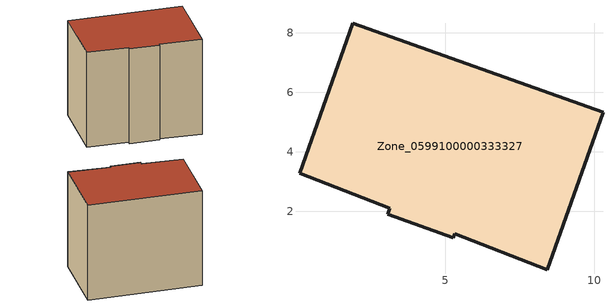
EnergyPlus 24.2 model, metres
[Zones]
Zone_0599100000333327
 floor ground (C_G): 1.89,8.31 10.3,5.32 8.43,0.04 5.33,1.25 5.28,1.11 3.07,1.89 3.14,2.1 0.11,3.28 z0.39
 wall outside (C_F): 10.3,5.32 1.89,8.31 0.11,3.28 3.14,2.1 3.07,1.89 5.28,1.11 5.33,1.25 8.43,0.04 10.3,5.32 z0.39:8.43
 roof outside (C_R): 0.11,3.28 3.14,2.1 3.07,1.89 5.28,1.11 5.33,1.25 8.43,0.04 10.3,5.32 1.89,8.31 z8.43
[BUILDING]
Pand.0599100000333327: North Axis=0; Terrain=City; Loads Convergence Tolerance Value=0.04; Temperature Convergence Tolerance Value=0.4; Solar Distribution=FullExterior; Maximum Number of Warmup Days=25; Minimum Number of Warmup Days=1
[Site:Location]
Rotterdam.The.Hague.AP_ZH_NLD Design_Conditions: Latitude=51.96; Longitude=4.45; Time Zone=1; Elevation=-4.5
[SITE:GROUNDTEMPERATURE:BUILDINGSURFACE]
18, 18, 18, 18, 18, 18, 18, 18, 18, 18, 18, 18
[MATERIAL] Thermal Absorptance=0.9; Solar Absorptance=0.7; Visible Absorptance=0.7
Name | Roughness | Thickness | Conductivity | Density | Specific Heat
G.TC.1975-1991 | MediumSmooth | 0.15 | 0.288461 | 540 | 1210
F.TC.1975-1991 | Rough | 0.3 | 0.230769 | 1920 | 840
R.TC.1975-1991 | MediumRough | 0.2 | 0.153846 | 1500 | 1000
[CONSTRUCTION]
C_G: G.TC.1975-1991
C_F: F.TC.1975-1991
C_R: R.TC.1975-1991
[ZONE]
Zone_0599100000333327: Type=1; Multiplier=1; Ceiling Height=Autocalculate; Volume=Autocalculate; Floor Area=autocalculate; Part of Total Floor Area=Yes
[ZONEINFILTRATION:DESIGNFLOWRATE]
Infil_Zone_0599100000333327: Zone or ZoneList or Space or SpaceList=Zone_0599100000333327; Schedule=AlwaysOn; Design Flow Rate Calculation Method=Flow/Area; Flow Rate per Floor Area=0.003; Constant Term Coefficient=1; Temperature Term Coefficient=0; Velocity Term Coefficient=0; Velocity Squared Term Coefficient=0
[HVACTEMPLATE:ZONE:IDEALLOADSAIRSYSTEM]
Zone_0599100000333327: Maximum Heating Supply Air Temperature=50; Minimum Cooling Supply Air Temperature=13; Maximum Heating Supply Air Humidity Ratio=0.0156; Minimum Cooling Supply Air Humidity Ratio=0.0077; Heating Limit=NoLimit; Cooling Limit=NoLimit; Dehumidification Control Type=ConstantSensibleHeatRatio; Cooling Sensible Heat Ratio=0.7; Dehumidification Setpoint=60; Humidification Control Type=None; Humidification Setpoint=30; Outdoor Air Method=None; Outdoor Air Flow Rate per Person=0.00944; Outdoor Air Flow Rate per Zone Floor Area=0; Outdoor Air Flow Rate per Zone=0; Demand Controlled Ventilation Type=None; Outdoor Air Economizer Type=NoEconomizer; Heat Recovery Type=None; Sensible Heat Recovery Effectiveness=0.7; Latent Heat Recovery Effectiveness=0.65
[ZONECONTROL:THERMOSTAT]
ThermostatControl_Zone_0599100000333327: Zone or ZoneList=Zone_0599100000333327; Control Type Schedule=DualSetpointControlType; Control 1=Thermostat_Zone_0599100000333327; Temperature Difference Between Cutout And Setpoint=0
[THERMOSTATSETPOINT:DUALSETPOINT]
Thermostat_Zone_0599100000333327: Heating Setpoint Temperature Schedule=HeatingSetpoint_Zone_0599100000333327; Cooling Setpoint Temperature Schedule=CoolingSetpoint_Zone_0599100000333327
[SCHEDULE:COMPACT]
HeatingSetpoint_Zone_0599100000333327: Through: 12/31, For: AllDays, Until: 24:00, 21
CoolingSetpoint_Zone_0599100000333327: Through: 12/31, For: AllDays, Until: 24:00, 24
DualSetpointControlType: Through: 12/31, For: AllDays, Until: 24:00, 4
AlwaysOn: Through: 12/31, For: AllDays, Until: 24:00, 1
